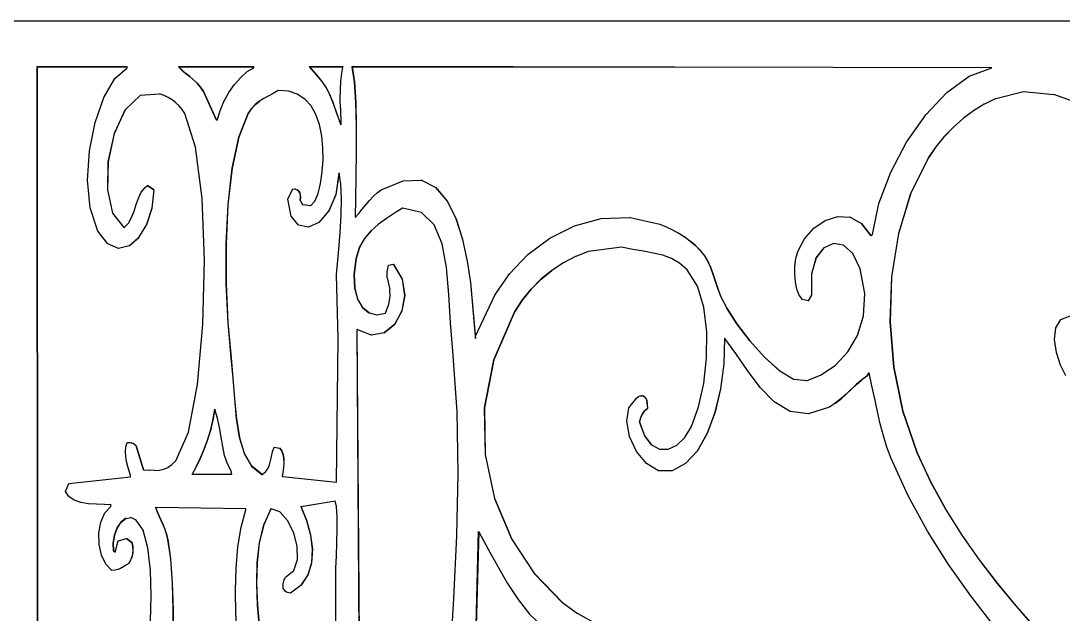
# Model space of a CAD drawing. Header units: inches. Extents: x -343 to 13887, y -13069 to -746.
# Drawn here: x 3665.31 to 3684.22, y -9099.34 to -9088.57 of the extents above; entities that cross this region are included whole.
import ezdxf

# ---------------------------------------------------------------- set-up
doc = ezdxf.new("R2010")
doc.units = ezdxf.units.IN
doc.header["$LTSCALE"] = 17
doc.header["$MEASUREMENT"] = 0

msp = doc.modelspace()

# ---------------------------------------------------------------- linework, layer by layer
for p, q in [((3665.02, -9088.573), (3685.342, -9088.573)), ((3665.612, -9089.403), (3665.61, -9089.403)), ((3665.61, -9089.403), (3665.61, -9089.413)), ((3665.612, -9089.403), (3667.244, -9089.403)), ((3665.612, -9089.413), (3665.612, -9089.403)), ((3667.244, -9089.413), (3667.244, -9089.403)), ((3668.172, -9089.403), (3668.182, -9089.413)), ((3668.175, -9089.403), (3668.172, -9089.403)), ((3668.185, -9089.413), (3668.175, -9089.403)), ((3668.175, -9089.403), (3669.541, -9089.403)), ((3669.541, -9089.413), (3669.541, -9089.403)), ((3670.543, -9089.403), (3670.677, -9089.552)), ((3670.545, -9089.403), (3670.543, -9089.403)), ((3670.555, -9089.413), (3670.545, -9089.403)), ((3670.545, -9089.403), (3671.161, -9089.403)), ((3671.159, -9089.413), (3671.161, -9089.403)), ((3671.323, -9089.403), (3671.367, -9089.682)), ((3671.326, -9089.403), (3671.323, -9089.403)), ((3671.328, -9089.413), (3671.326, -9089.403)), ((3677.173, -9089.413), (3671.326, -9089.403)), ((3665.612, -9089.413), (3665.61, -9089.413)), ((3665.61, -9089.413), (3665.617, -9103.113)), ((3667.244, -9089.413), (3665.612, -9089.413)), ((3665.62, -9103.113), (3665.612, -9089.413)), ((3667.019, -9089.618), (3667.244, -9089.424)), ((3667.244, -9089.424), (3667.244, -9089.413)), ((3668.185, -9089.413), (3668.182, -9089.413)), ((3668.182, -9089.413), (3668.238, -9089.468)), ((3668.241, -9089.468), (3668.185, -9089.413)), ((3669.541, -9089.413), (3668.185, -9089.413)), ((3668.238, -9089.468), (3668.308, -9089.528)), ((3668.241, -9089.468), (3668.238, -9089.468)), ((3668.31, -9089.528), (3668.241, -9089.468)), ((3668.308, -9089.528), (3668.378, -9089.585)), ((3668.31, -9089.528), (3668.308, -9089.528)), ((3668.381, -9089.585), (3668.31, -9089.528)), ((3668.378, -9089.585), (3668.447, -9089.644)), ((3668.381, -9089.585), (3668.378, -9089.585)), ((3668.45, -9089.644), (3668.381, -9089.585)), ((3669.303, -9089.6), (3669.421, -9089.496)), ((3669.421, -9089.496), (3669.541, -9089.424)), ((3669.541, -9089.424), (3669.541, -9089.413)), ((3671.159, -9089.413), (3670.555, -9089.413)), ((3670.68, -9089.552), (3670.555, -9089.413)), ((3670.677, -9089.552), (3670.777, -9089.676)), ((3670.68, -9089.552), (3670.677, -9089.552)), ((3670.78, -9089.676), (3670.68, -9089.552)), ((3671.12, -9089.667), (3671.136, -9089.524)), ((3671.136, -9089.524), (3671.159, -9089.413)), ((3677.173, -9089.413), (3671.328, -9089.413)), ((3671.37, -9089.682), (3671.328, -9089.413)), ((3682.927, -9089.424), (3677.173, -9089.413)), ((3682.115, -9089.872), (3682.52, -9089.575)), ((3682.52, -9089.575), (3682.927, -9089.424)), ((3666.82, -9089.965), (3667.019, -9089.618)), ((3668.447, -9089.644), (3668.513, -9089.707)), ((3668.45, -9089.644), (3668.447, -9089.644)), ((3668.516, -9089.707), (3668.45, -9089.644)), ((3668.513, -9089.707), (3668.574, -9089.777)), ((3668.516, -9089.707), (3668.513, -9089.707)), ((3668.577, -9089.777), (3668.516, -9089.707)), ((3668.574, -9089.777), (3668.628, -9089.859)), ((3668.577, -9089.777), (3668.574, -9089.777)), ((3668.631, -9089.859), (3668.577, -9089.777)), ((3669.089, -9089.877), (3669.191, -9089.728)), ((3669.191, -9089.728), (3669.303, -9089.6)), ((3670.777, -9089.676), (3670.854, -9089.79)), ((3670.78, -9089.676), (3670.777, -9089.676)), ((3670.857, -9089.79), (3670.78, -9089.676)), ((3671.112, -9089.826), (3671.12, -9089.667)), ((3671.367, -9089.682), (3671.391, -9090.054)), ((3671.37, -9089.682), (3671.367, -9089.682)), ((3671.394, -9090.054), (3671.37, -9089.682)), ((3666.662, -9090.419), (3666.82, -9089.965)), ((3667.483, -9089.923), (3667.206, -9090.19)), ((3667.209, -9090.19), (3667.486, -9089.923)), ((3667.486, -9089.923), (3667.483, -9089.923)), ((3667.486, -9089.923), (3667.833, -9089.901)), ((3667.912, -9089.93), (3667.833, -9089.901)), ((3667.987, -9089.966), (3667.912, -9089.93)), ((3668.059, -9090.009), (3667.987, -9089.966)), ((3668.628, -9089.859), (3668.864, -9090.378)), ((3668.631, -9089.859), (3668.628, -9089.859)), ((3668.867, -9090.378), (3668.631, -9089.859)), ((3669, -9090.038), (3669.089, -9089.877)), ((3669.892, -9089.893), (3669.724, -9089.985)), ((3669.895, -9089.893), (3669.892, -9089.893)), ((3669.983, -9089.838), (3669.895, -9089.893)), ((3670.168, -9089.852), (3669.983, -9089.838)), ((3670.329, -9089.904), (3670.168, -9089.852)), ((3670.466, -9089.993), (3670.329, -9089.904)), ((3670.854, -9089.79), (3670.916, -9089.91)), ((3670.857, -9089.79), (3670.854, -9089.79)), ((3670.919, -9089.91), (3670.857, -9089.79)), ((3670.916, -9089.91), (3670.975, -9090.051)), ((3670.919, -9089.91), (3670.916, -9089.91)), ((3670.977, -9090.051), (3670.919, -9089.91)), ((3671.11, -9089.993), (3671.112, -9089.826)), ((3681.73, -9090.282), (3682.115, -9089.872)), ((3683.003, -9089.984), (3683.501, -9089.859)), ((3683.501, -9089.859), (3684.052, -9089.913)), ((3684.542, -9090.087), (3684.052, -9089.913)), ((3668.126, -9090.059), (3668.059, -9090.009)), ((3668.187, -9090.116), (3668.126, -9090.059)), ((3668.242, -9090.181), (3668.187, -9090.116)), ((3668.929, -9090.207), (3669, -9090.038)), ((3669.5, -9090.162), (3669.438, -9090.253)), ((3669.441, -9090.253), (3669.503, -9090.162)), ((3669.568, -9090.09), (3669.5, -9090.162)), ((3669.503, -9090.162), (3669.5, -9090.162)), ((3669.503, -9090.162), (3669.571, -9090.09)), ((3669.642, -9090.033), (3669.568, -9090.09)), ((3669.571, -9090.09), (3669.568, -9090.09)), ((3669.571, -9090.09), (3669.645, -9090.033)), ((3669.645, -9090.033), (3669.642, -9090.033)), ((3669.721, -9089.985), (3669.645, -9090.033)), ((3669.724, -9089.985), (3669.721, -9089.985)), ((3670.579, -9090.117), (3670.466, -9089.993)), ((3670.669, -9090.272), (3670.579, -9090.117)), ((3670.975, -9090.051), (3671.038, -9090.229)), ((3670.977, -9090.051), (3670.975, -9090.051)), ((3671.041, -9090.229), (3670.977, -9090.051)), ((3671.111, -9090.159), (3671.11, -9089.993)), ((3671.111, -9090.159), (3671.117, -9090.452)), ((3671.391, -9090.054), (3671.4, -9090.487)), ((3671.394, -9090.054), (3671.391, -9090.054)), ((3671.403, -9090.487), (3671.394, -9090.054)), ((3682.793, -9090.085), (3682.598, -9090.206)), ((3682.796, -9090.085), (3682.793, -9090.085)), ((3683, -9089.984), (3682.796, -9090.085)), ((3683.003, -9089.984), (3683, -9089.984)), ((3667.206, -9090.19), (3667.008, -9090.62)), ((3667.011, -9090.62), (3667.209, -9090.19)), ((3667.209, -9090.19), (3667.206, -9090.19)), ((3668.29, -9090.253), (3668.242, -9090.181)), ((3668.485, -9090.867), (3668.29, -9090.253)), ((3668.879, -9090.378), (3668.929, -9090.207)), ((3669.438, -9090.253), (3669.267, -9090.684)), ((3669.269, -9090.684), (3669.441, -9090.253)), ((3669.441, -9090.253), (3669.438, -9090.253)), ((3670.735, -9090.456), (3670.669, -9090.272)), ((3671.038, -9090.229), (3671.117, -9090.461)), ((3671.041, -9090.229), (3671.038, -9090.229)), ((3671.117, -9090.452), (3671.041, -9090.229)), ((3681.384, -9090.776), (3681.73, -9090.282)), ((3682.408, -9090.345), (3682.231, -9090.501)), ((3682.234, -9090.501), (3682.41, -9090.345)), ((3682.41, -9090.345), (3682.408, -9090.345)), ((3682.595, -9090.206), (3682.41, -9090.345)), ((3682.598, -9090.206), (3682.595, -9090.206)), ((3666.558, -9090.934), (3666.662, -9090.419)), ((3668.867, -9090.378), (3668.864, -9090.378)), ((3668.879, -9090.378), (3668.867, -9090.378)), ((3670.778, -9090.668), (3670.735, -9090.456)), ((3671.117, -9090.461), (3671.117, -9090.452)), ((3671.4, -9090.487), (3671.4, -9090.945)), ((3671.403, -9090.487), (3671.4, -9090.487)), ((3671.402, -9090.945), (3671.403, -9090.487)), ((3682.231, -9090.501), (3682.067, -9090.673)), ((3682.07, -9090.673), (3682.234, -9090.501)), ((3682.234, -9090.501), (3682.231, -9090.501)), ((3667.008, -9090.62), (3666.899, -9091.131)), ((3666.902, -9091.131), (3667.011, -9090.62)), ((3667.011, -9090.62), (3667.008, -9090.62)), ((3669.267, -9090.684), (3669.146, -9091.249)), ((3669.149, -9091.249), (3669.269, -9090.684)), ((3669.269, -9090.684), (3669.267, -9090.684)), ((3670.796, -9090.872), (3670.778, -9090.668)), ((3682.067, -9090.673), (3681.916, -9090.861)), ((3681.918, -9090.861), (3682.07, -9090.673)), ((3682.07, -9090.673), (3682.067, -9090.673)), ((3668.604, -9091.8), (3668.485, -9090.867)), ((3670.797, -9091.093), (3670.796, -9090.872)), ((3681.095, -9091.322), (3681.384, -9090.776)), ((3681.916, -9090.861), (3681.778, -9091.062)), ((3681.781, -9091.062), (3681.918, -9090.861)), ((3681.918, -9090.861), (3681.916, -9090.861)), ((3666.523, -9091.465), (3666.558, -9090.934)), ((3670.782, -9091.315), (3670.797, -9091.093)), ((3671.4, -9090.945), (3671.393, -9091.396)), ((3671.396, -9091.396), (3671.402, -9090.945)), ((3671.402, -9090.945), (3671.4, -9090.945)), ((3681.778, -9091.062), (3681.459, -9091.704)), ((3681.462, -9091.704), (3681.781, -9091.062)), ((3681.781, -9091.062), (3681.778, -9091.062)), ((3666.899, -9091.131), (3666.887, -9091.64)), ((3666.89, -9091.64), (3666.902, -9091.131)), ((3666.902, -9091.131), (3666.899, -9091.131)), ((3669.146, -9091.249), (3669.072, -9091.908)), ((3669.074, -9091.908), (3669.149, -9091.249)), ((3669.149, -9091.249), (3669.146, -9091.249)), ((3666.57, -9091.965), (3666.523, -9091.465)), ((3670.751, -9091.524), (3670.782, -9091.315)), ((3671.087, -9091.332), (3671.031, -9091.727)), ((3671.034, -9091.727), (3671.089, -9091.341)), ((3671.089, -9091.341), (3671.087, -9091.332)), ((3671.12, -9091.535), (3671.089, -9091.341)), ((3671.393, -9091.396), (3671.386, -9091.806)), ((3671.389, -9091.806), (3671.396, -9091.396)), ((3671.396, -9091.396), (3671.393, -9091.396)), ((3671.853, -9091.643), (3672.251, -9091.477)), ((3672.251, -9091.477), (3672.578, -9091.468)), ((3672.581, -9091.468), (3672.578, -9091.468)), ((3672.581, -9091.468), (3672.842, -9091.601)), ((3680.882, -9091.891), (3681.095, -9091.322)), ((3666.887, -9091.64), (3666.98, -9092.066)), ((3666.89, -9091.64), (3666.887, -9091.64)), ((3666.983, -9092.066), (3666.89, -9091.64)), ((3667.5, -9091.685), (3667.568, -9091.601)), ((3667.568, -9091.601), (3667.612, -9091.56)), ((3667.615, -9091.56), (3667.612, -9091.56)), ((3667.612, -9091.56), (3667.614, -9091.561)), ((3667.615, -9091.56), (3667.614, -9091.561)), ((3667.614, -9091.561), (3667.73, -9091.643)), ((3667.73, -9091.643), (3667.615, -9091.56)), ((3667.73, -9091.643), (3667.693, -9091.976)), ((3667.695, -9091.976), (3667.733, -9091.643)), ((3667.733, -9091.643), (3667.73, -9091.643)), ((3670.16, -9091.809), (3670.248, -9091.622)), ((3670.251, -9091.622), (3670.248, -9091.622)), ((3670.251, -9091.622), (3670.293, -9091.628)), ((3670.296, -9091.628), (3670.293, -9091.628)), ((3670.296, -9091.628), (3670.329, -9091.642)), ((3670.329, -9091.642), (3670.356, -9091.664)), ((3670.332, -9091.642), (3670.329, -9091.642)), ((3670.359, -9091.664), (3670.332, -9091.642)), ((3670.356, -9091.664), (3670.374, -9091.694)), ((3670.359, -9091.664), (3670.356, -9091.664)), ((3670.377, -9091.694), (3670.359, -9091.664)), ((3670.706, -9091.706), (3670.751, -9091.524)), ((3671.13, -9091.801), (3671.12, -9091.535)), ((3671.777, -9091.698), (3671.853, -9091.643)), ((3672.842, -9091.601), (3673.05, -9091.844)), ((3672.845, -9091.601), (3672.842, -9091.601)), ((3673.052, -9091.844), (3672.845, -9091.601)), ((3667.409, -9091.907), (3667.45, -9091.79)), ((3667.45, -9091.79), (3667.5, -9091.685)), ((3668.647, -9092.919), (3668.604, -9091.8)), ((3670.218, -9092.119), (3670.16, -9091.809)), ((3670.374, -9091.694), (3670.384, -9091.731)), ((3670.377, -9091.694), (3670.374, -9091.694)), ((3670.387, -9091.731), (3670.377, -9091.694)), ((3670.386, -9091.777), (3670.381, -9091.829)), ((3670.381, -9091.829), (3670.425, -9091.912)), ((3670.383, -9091.829), (3670.381, -9091.829)), ((3670.383, -9091.829), (3670.389, -9091.777)), ((3670.428, -9091.912), (3670.383, -9091.829)), ((3670.384, -9091.731), (3670.386, -9091.777)), ((3670.387, -9091.731), (3670.384, -9091.731)), ((3670.389, -9091.777), (3670.386, -9091.777)), ((3670.389, -9091.777), (3670.387, -9091.731)), ((3670.572, -9091.933), (3670.646, -9091.848)), ((3670.646, -9091.848), (3670.706, -9091.706)), ((3671.031, -9091.727), (3670.899, -9092.03)), ((3670.902, -9092.03), (3671.034, -9091.727)), ((3671.034, -9091.727), (3671.031, -9091.727)), ((3671.124, -9092.102), (3671.13, -9091.801)), ((3671.386, -9091.806), (3671.382, -9092.14)), ((3671.385, -9092.137), (3671.389, -9091.806)), ((3671.389, -9091.806), (3671.386, -9091.806)), ((3671.573, -9091.913), (3671.638, -9091.836)), ((3671.638, -9091.836), (3671.706, -9091.764)), ((3671.706, -9091.764), (3671.777, -9091.698)), ((3673.05, -9091.844), (3673.209, -9092.168)), ((3673.052, -9091.844), (3673.05, -9091.844)), ((3673.212, -9092.168), (3673.052, -9091.844)), ((3681.459, -9091.704), (3681.237, -9092.431)), ((3681.24, -9092.431), (3681.462, -9091.704)), ((3681.462, -9091.704), (3681.459, -9091.704)), ((3666.714, -9092.389), (3666.57, -9091.965)), ((3667.325, -9092.145), (3667.37, -9092.028)), ((3667.37, -9092.028), (3667.409, -9091.907)), ((3667.693, -9091.976), (3667.595, -9092.272)), ((3667.598, -9092.272), (3667.695, -9091.976)), ((3667.695, -9091.976), (3667.693, -9091.976)), ((3669.072, -9091.908), (3669.038, -9092.621)), ((3669.041, -9092.621), (3669.074, -9091.908)), ((3669.074, -9091.908), (3669.072, -9091.908)), ((3670.428, -9091.912), (3670.425, -9091.912)), ((3670.572, -9091.933), (3670.428, -9091.912)), ((3670.899, -9092.03), (3670.721, -9092.231)), ((3670.724, -9092.231), (3670.902, -9092.03)), ((3670.902, -9092.03), (3670.899, -9092.03)), ((3671.446, -9092.068), (3671.509, -9091.991)), ((3671.509, -9091.991), (3671.573, -9091.913)), ((3672.236, -9091.974), (3672.096, -9092.066)), ((3672.582, -9092.052), (3672.236, -9091.974)), ((3672.814, -9092.278), (3672.582, -9092.052)), ((3680.762, -9092.451), (3680.882, -9091.891)), ((3666.98, -9092.066), (3667.185, -9092.327)), ((3666.983, -9092.066), (3666.98, -9092.066)), ((3667.187, -9092.325), (3666.983, -9092.066)), ((3667.266, -9092.247), (3667.325, -9092.145)), ((3670.351, -9092.285), (3670.218, -9092.119)), ((3670.721, -9092.231), (3670.532, -9092.319)), ((3670.724, -9092.231), (3670.721, -9092.231)), ((3671.107, -9092.415), (3671.124, -9092.102)), ((3671.382, -9092.14), (3671.385, -9092.137)), ((3671.385, -9092.137), (3671.446, -9092.068)), ((3671.946, -9092.161), (3671.805, -9092.265)), ((3671.949, -9092.161), (3671.946, -9092.161)), ((3672.093, -9092.066), (3671.949, -9092.161)), ((3672.096, -9092.066), (3672.093, -9092.066)), ((3673.209, -9092.168), (3673.328, -9092.542)), ((3673.212, -9092.168), (3673.209, -9092.168)), ((3673.33, -9092.542), (3673.212, -9092.168)), ((3675.356, -9092.292), (3675.845, -9092.161)), ((3675.845, -9092.161), (3676.364, -9092.146)), ((3676.367, -9092.146), (3676.364, -9092.146)), ((3676.367, -9092.146), (3676.904, -9092.265)), ((3679.701, -9092.335), (3679.908, -9092.195)), ((3679.908, -9092.195), (3680.133, -9092.125)), ((3680.136, -9092.125), (3680.133, -9092.125)), ((3680.136, -9092.125), (3680.356, -9092.138)), ((3680.359, -9092.138), (3680.356, -9092.138)), ((3680.359, -9092.138), (3680.562, -9092.249)), ((3666.894, -9092.624), (3666.714, -9092.389)), ((3667.185, -9092.327), (3667.187, -9092.325)), ((3667.187, -9092.325), (3667.266, -9092.247)), ((3667.595, -9092.272), (3667.452, -9092.507)), ((3667.454, -9092.507), (3667.598, -9092.272)), ((3667.598, -9092.272), (3667.595, -9092.272)), ((3670.529, -9092.319), (3670.351, -9092.285)), ((3670.532, -9092.319), (3670.529, -9092.319)), ((3671.084, -9092.716), (3671.107, -9092.415)), ((3671.668, -9092.383), (3671.551, -9092.522)), ((3671.554, -9092.522), (3671.671, -9092.383)), ((3671.802, -9092.265), (3671.668, -9092.383)), ((3671.671, -9092.383), (3671.668, -9092.383)), ((3671.671, -9092.383), (3671.805, -9092.265)), ((3671.805, -9092.265), (3671.802, -9092.265)), ((3672.958, -9092.622), (3672.814, -9092.278)), ((3674.909, -9092.516), (3675.356, -9092.292)), ((3676.907, -9092.265), (3676.904, -9092.265)), ((3676.907, -9092.265), (3677.021, -9092.311)), ((3677.024, -9092.311), (3677.021, -9092.311)), ((3677.024, -9092.311), (3677.136, -9092.364)), ((3677.139, -9092.364), (3677.136, -9092.364)), ((3677.139, -9092.364), (3677.248, -9092.425)), ((3677.251, -9092.425), (3677.248, -9092.425)), ((3677.251, -9092.425), (3677.355, -9092.494)), ((3679.528, -9092.529), (3679.701, -9092.335)), ((3680.562, -9092.249), (3680.733, -9092.472)), ((3680.565, -9092.249), (3680.562, -9092.249)), ((3680.735, -9092.471), (3680.565, -9092.249)), ((3681.237, -9092.431), (3681.112, -9093.218)), ((3681.115, -9093.218), (3681.24, -9092.431)), ((3681.24, -9092.431), (3681.237, -9092.431)), ((3667.452, -9092.507), (3667.277, -9092.66)), ((3667.28, -9092.66), (3667.454, -9092.507)), ((3667.454, -9092.507), (3667.452, -9092.507)), ((3669.038, -9092.621), (3669.039, -9093.349)), ((3669.041, -9092.621), (3669.038, -9092.621)), ((3669.042, -9093.349), (3669.041, -9092.621)), ((3671.551, -9092.522), (3671.458, -9092.688)), ((3671.461, -9092.688), (3671.554, -9092.522)), ((3671.554, -9092.522), (3671.551, -9092.522)), ((3673.038, -9093.053), (3672.958, -9092.622)), ((3673.328, -9092.542), (3673.413, -9092.937)), ((3673.33, -9092.542), (3673.328, -9092.542)), ((3673.416, -9092.937), (3673.33, -9092.542)), ((3674.512, -9092.814), (3674.909, -9092.516)), ((3677.358, -9092.494), (3677.355, -9092.494)), ((3677.358, -9092.494), (3677.457, -9092.57)), ((3677.457, -9092.57), (3677.552, -9092.652)), ((3677.459, -9092.57), (3677.457, -9092.57)), ((3677.555, -9092.652), (3677.459, -9092.57)), ((3679.407, -9092.763), (3679.528, -9092.529)), ((3680.057, -9092.613), (3679.886, -9092.691)), ((3680.241, -9092.647), (3680.057, -9092.613)), ((3680.733, -9092.472), (3680.735, -9092.471)), ((3680.735, -9092.471), (3680.762, -9092.451)), ((3667.086, -9092.706), (3666.894, -9092.624)), ((3667.089, -9092.706), (3667.086, -9092.706)), ((3667.088, -9092.706), (3667.089, -9092.706)), ((3667.277, -9092.66), (3667.089, -9092.706)), ((3667.28, -9092.66), (3667.277, -9092.66)), ((3671.043, -9093.177), (3671.084, -9092.716)), ((3671.458, -9092.688), (3671.397, -9092.887)), ((3671.4, -9092.887), (3671.461, -9092.688)), ((3671.461, -9092.688), (3671.458, -9092.688)), ((3675.608, -9092.763), (3675.381, -9092.852)), ((3675.611, -9092.763), (3675.608, -9092.763)), ((3676.212, -9092.68), (3675.611, -9092.763)), ((3676.416, -9092.723), (3676.212, -9092.68)), ((3676.608, -9092.756), (3676.416, -9092.723)), ((3676.788, -9092.788), (3676.608, -9092.756)), ((3676.958, -9092.829), (3676.788, -9092.788)), ((3677.552, -9092.652), (3677.64, -9092.742)), ((3677.555, -9092.652), (3677.552, -9092.652)), ((3677.643, -9092.742), (3677.555, -9092.652)), ((3677.64, -9092.742), (3677.717, -9092.839)), ((3677.643, -9092.742), (3677.64, -9092.742)), ((3677.72, -9092.839), (3677.643, -9092.742)), ((3679.374, -9092.887), (3679.407, -9092.763)), ((3679.883, -9092.691), (3679.742, -9092.876)), ((3679.745, -9092.876), (3679.886, -9092.691)), ((3679.886, -9092.691), (3679.883, -9092.691)), ((3680.41, -9092.799), (3680.241, -9092.647)), ((3680.541, -9093.074), (3680.41, -9092.799)), ((3668.619, -9094.088), (3668.647, -9092.919)), ((3671.397, -9092.887), (3671.361, -9093.175)), ((3671.363, -9093.175), (3671.4, -9092.887)), ((3671.4, -9092.887), (3671.397, -9092.887)), ((3671.986, -9093.011), (3672.074, -9092.991)), ((3672.077, -9092.991), (3672.073, -9092.991)), ((3672.077, -9092.991), (3672.074, -9092.991)), ((3672.074, -9092.991), (3672.235, -9093.263)), ((3672.238, -9093.263), (3672.077, -9092.991)), ((3673.413, -9092.937), (3673.473, -9093.322)), ((3673.416, -9092.937), (3673.413, -9092.937)), ((3673.476, -9093.322), (3673.416, -9092.937)), ((3674.178, -9093.165), (3674.512, -9092.814)), ((3675.156, -9092.966), (3674.949, -9093.103)), ((3675.159, -9092.966), (3675.156, -9092.966)), ((3675.378, -9092.852), (3675.159, -9092.966)), ((3675.381, -9092.852), (3675.378, -9092.852)), ((3677.116, -9092.888), (3676.958, -9092.829)), ((3677.265, -9092.973), (3677.116, -9092.888)), ((3677.405, -9093.094), (3677.265, -9092.973)), ((3677.717, -9092.839), (3677.778, -9092.944)), ((3677.72, -9092.839), (3677.717, -9092.839)), ((3677.781, -9092.944), (3677.72, -9092.839)), ((3677.778, -9092.944), (3677.829, -9093.056)), ((3677.781, -9092.944), (3677.778, -9092.944)), ((3677.831, -9093.056), (3677.781, -9092.944)), ((3679.356, -9093.027), (3679.374, -9092.887)), ((3679.742, -9092.876), (3679.659, -9093.165)), ((3679.662, -9093.165), (3679.745, -9092.876)), ((3679.745, -9092.876), (3679.742, -9092.876)), ((3671.073, -9094.339), (3671.043, -9093.177)), ((3671.361, -9093.175), (3671.372, -9093.423)), ((3671.363, -9093.175), (3671.361, -9093.175)), ((3671.375, -9093.423), (3671.363, -9093.175)), ((3671.959, -9093.128), (3671.986, -9093.011)), ((3671.963, -9093.236), (3671.959, -9093.128)), ((3673.08, -9093.541), (3673.038, -9093.053)), ((3673.915, -9093.551), (3674.178, -9093.165)), ((3674.946, -9093.103), (3674.75, -9093.263)), ((3674.753, -9093.263), (3674.949, -9093.103)), ((3674.949, -9093.103), (3674.946, -9093.103)), ((3677.591, -9093.387), (3677.405, -9093.094)), ((3677.829, -9093.056), (3677.872, -9093.175)), ((3677.831, -9093.056), (3677.829, -9093.056)), ((3677.875, -9093.175), (3677.831, -9093.056)), ((3677.872, -9093.175), (3677.958, -9093.432)), ((3677.875, -9093.175), (3677.872, -9093.175)), ((3677.961, -9093.432), (3677.875, -9093.175)), ((3679.353, -9093.173), (3679.356, -9093.027)), ((3679.366, -9093.316), (3679.353, -9093.173)), ((3679.659, -9093.165), (3679.658, -9093.551)), ((3679.662, -9093.165), (3679.659, -9093.165)), ((3679.661, -9093.551), (3679.662, -9093.165)), ((3680.626, -9093.523), (3680.541, -9093.074)), ((3669.039, -9093.349), (3669.072, -9094.052)), ((3669.042, -9093.349), (3669.039, -9093.349)), ((3669.074, -9094.052), (3669.042, -9093.349)), ((3671.963, -9093.236), (3672.007, -9093.452)), ((3672.238, -9093.263), (3672.235, -9093.263)), ((3672.235, -9093.263), (3672.28, -9093.557)), ((3672.283, -9093.557), (3672.238, -9093.263)), ((3673.473, -9093.322), (3673.561, -9094.339)), ((3673.476, -9093.322), (3673.473, -9093.322)), ((3673.561, -9094.297), (3673.476, -9093.322)), ((3674.75, -9093.263), (3674.57, -9093.443)), ((3674.573, -9093.443), (3674.753, -9093.263)), ((3674.753, -9093.263), (3674.75, -9093.263)), ((3679.394, -9093.446), (3679.366, -9093.316)), ((3681.112, -9093.218), (3681.084, -9094.036)), ((3681.086, -9094.036), (3681.115, -9093.218)), ((3681.115, -9093.218), (3681.112, -9093.218)), ((3671.375, -9093.423), (3671.372, -9093.423)), ((3671.372, -9093.423), (3671.425, -9093.625)), ((3671.427, -9093.625), (3671.375, -9093.423)), ((3672.015, -9093.575), (3672.007, -9093.452)), ((3672.28, -9093.557), (3672.228, -9093.84)), ((3672.231, -9093.84), (3672.283, -9093.557)), ((3672.283, -9093.557), (3672.28, -9093.557)), ((3673.108, -9094.056), (3673.08, -9093.541)), ((3673.561, -9094.297), (3673.915, -9093.551)), ((3674.57, -9093.443), (3674.408, -9093.643)), ((3674.411, -9093.643), (3674.573, -9093.443)), ((3674.573, -9093.443), (3674.57, -9093.443)), ((3677.706, -9093.772), (3677.591, -9093.387)), ((3677.958, -9093.432), (3678.008, -9093.571)), ((3677.961, -9093.432), (3677.958, -9093.432)), ((3678.011, -9093.571), (3677.961, -9093.432)), ((3679.437, -9093.555), (3679.394, -9093.446)), ((3679.496, -9093.634), (3679.437, -9093.555)), ((3679.658, -9093.551), (3679.599, -9093.654)), ((3679.602, -9093.654), (3679.661, -9093.551)), ((3679.661, -9093.551), (3679.658, -9093.551)), ((3680.604, -9093.928), (3680.626, -9093.523)), ((3671.427, -9093.625), (3671.425, -9093.625)), ((3671.425, -9093.625), (3671.513, -9093.777)), ((3671.515, -9093.777), (3671.427, -9093.625)), ((3671.927, -9093.882), (3671.993, -9093.716)), ((3671.993, -9093.716), (3672.015, -9093.575)), ((3674.408, -9093.643), (3674.268, -9093.862)), ((3674.271, -9093.862), (3674.411, -9093.643)), ((3674.411, -9093.643), (3674.408, -9093.643)), ((3678.008, -9093.571), (3678.119, -9093.789)), ((3678.011, -9093.571), (3678.008, -9093.571)), ((3678.122, -9093.789), (3678.011, -9093.571)), ((3679.599, -9093.654), (3679.496, -9093.634)), ((3679.602, -9093.654), (3679.599, -9093.654)), ((3671.515, -9093.777), (3671.513, -9093.777)), ((3671.513, -9093.777), (3671.63, -9093.874)), ((3671.632, -9093.874), (3671.515, -9093.777)), ((3671.632, -9093.874), (3671.63, -9093.874)), ((3671.632, -9093.874), (3671.77, -9093.911)), ((3671.77, -9093.911), (3671.927, -9093.882)), ((3672.228, -9093.84), (3672.097, -9094.077)), ((3672.1, -9094.077), (3672.231, -9093.84)), ((3672.231, -9093.84), (3672.228, -9093.84)), ((3674.268, -9093.862), (3673.894, -9094.728)), ((3673.897, -9094.728), (3674.271, -9093.862)), ((3674.271, -9093.862), (3674.268, -9093.862)), ((3677.759, -9094.218), (3677.706, -9093.772)), ((3678.119, -9093.789), (3678.303, -9094.072)), ((3678.122, -9093.789), (3678.119, -9093.789)), ((3678.306, -9094.072), (3678.122, -9093.789)), ((3680.495, -9094.283), (3680.604, -9093.928)), ((3684.183, -9093.992), (3684.37, -9093.924)), ((3668.521, -9095.174), (3668.619, -9094.088)), ((3669.072, -9094.052), (3669.129, -9094.691)), ((3669.074, -9094.052), (3669.072, -9094.052)), ((3669.132, -9094.691), (3669.074, -9094.052)), ((3672.097, -9094.077), (3671.905, -9094.234)), ((3671.908, -9094.234), (3672.1, -9094.077)), ((3672.1, -9094.077), (3672.097, -9094.077)), ((3673.149, -9094.567), (3673.108, -9094.056)), ((3678.303, -9094.072), (3678.538, -9094.382)), ((3678.306, -9094.072), (3678.303, -9094.072)), ((3678.541, -9094.382), (3678.306, -9094.072)), ((3681.084, -9094.036), (3681.151, -9094.859)), ((3681.086, -9094.036), (3681.084, -9094.036)), ((3681.154, -9094.859), (3681.086, -9094.036)), ((3684.088, -9094.147), (3684.183, -9093.992)), ((3671.411, -9094.173), (3671.47, -9102.427)), ((3671.414, -9094.173), (3671.411, -9094.173)), ((3671.473, -9102.423), (3671.414, -9094.173)), ((3671.67, -9094.277), (3671.414, -9094.173)), ((3671.673, -9094.277), (3671.67, -9094.277)), ((3671.905, -9094.234), (3671.673, -9094.277)), ((3671.908, -9094.234), (3671.905, -9094.234)), ((3673.561, -9094.339), (3673.561, -9094.297)), ((3677.755, -9094.69), (3677.759, -9094.218)), ((3680.318, -9094.584), (3680.495, -9094.283)), ((3684.067, -9094.357), (3684.088, -9094.147)), ((3671.043, -9096.952), (3671.073, -9094.339)), ((3678.082, -9094.339), (3678.069, -9094.801)), ((3678.072, -9094.801), (3678.085, -9094.342)), ((3678.085, -9094.342), (3678.082, -9094.339)), ((3678.284, -9094.612), (3678.085, -9094.342)), ((3678.538, -9094.382), (3678.804, -9094.68)), ((3678.541, -9094.382), (3678.538, -9094.382)), ((3678.807, -9094.68), (3678.541, -9094.382)), ((3684.103, -9094.593), (3684.067, -9094.357)), ((3669.129, -9094.691), (3669.163, -9095.057)), ((3669.132, -9094.691), (3669.129, -9094.691)), ((3669.166, -9095.057), (3669.132, -9094.691)), ((3673.231, -9095.665), (3673.149, -9094.567)), ((3677.702, -9095.156), (3677.755, -9094.69)), ((3678.496, -9094.922), (3678.284, -9094.612)), ((3678.804, -9094.68), (3679.079, -9094.925)), ((3678.807, -9094.68), (3678.804, -9094.68)), ((3679.082, -9094.925), (3678.807, -9094.68)), ((3680.092, -9094.825), (3680.318, -9094.584)), ((3684.177, -9094.824), (3684.103, -9094.593)), ((3673.894, -9094.728), (3673.725, -9095.597)), ((3673.728, -9095.597), (3673.897, -9094.728)), ((3673.897, -9094.728), (3673.894, -9094.728)), ((3678.069, -9094.801), (3678.01, -9095.253)), ((3678.013, -9095.253), (3678.072, -9094.801)), ((3678.072, -9094.801), (3678.069, -9094.801)), ((3679.836, -9095.001), (3680.092, -9094.825)), ((3681.154, -9094.859), (3681.151, -9094.859)), ((3681.151, -9094.859), (3681.314, -9095.66)), ((3681.317, -9095.66), (3681.154, -9094.859)), ((3684.272, -9095.019), (3684.177, -9094.824)), ((3669.163, -9095.057), (3669.191, -9095.432)), ((3669.166, -9095.057), (3669.163, -9095.057)), ((3669.194, -9095.432), (3669.166, -9095.057)), ((3678.727, -9095.228), (3678.496, -9094.922)), ((3679.082, -9094.925), (3679.079, -9094.925)), ((3679.082, -9094.925), (3679.341, -9095.081)), ((3679.344, -9095.081), (3679.341, -9095.081)), ((3679.569, -9095.106), (3679.344, -9095.081)), ((3679.569, -9095.106), (3679.836, -9095.001)), ((3680.659, -9095.023), (3680.567, -9095.096)), ((3680.703, -9094.961), (3680.659, -9095.023)), ((3680.662, -9095.023), (3680.659, -9095.023)), ((3680.662, -9095.023), (3680.704, -9094.964)), ((3680.704, -9094.964), (3680.703, -9094.961)), ((3680.755, -9095.198), (3680.704, -9094.964)), ((3668.357, -9096.042), (3668.521, -9095.174)), ((3677.608, -9095.582), (3677.702, -9095.156)), ((3678.01, -9095.253), (3677.908, -9095.679)), ((3677.911, -9095.679), (3678.013, -9095.253)), ((3678.013, -9095.253), (3678.01, -9095.253)), ((3678.983, -9095.489), (3678.727, -9095.228)), ((3680.471, -9095.177), (3680.287, -9095.351)), ((3680.289, -9095.351), (3680.474, -9095.177)), ((3680.564, -9095.096), (3680.471, -9095.177)), ((3680.474, -9095.177), (3680.471, -9095.177)), ((3680.474, -9095.177), (3680.567, -9095.096)), ((3680.567, -9095.096), (3680.564, -9095.096)), ((3680.804, -9095.432), (3680.755, -9095.198)), ((3669.191, -9095.432), (3669.227, -9095.797)), ((3669.194, -9095.432), (3669.191, -9095.432)), ((3669.229, -9095.797), (3669.194, -9095.432)), ((3676.347, -9095.595), (3676.492, -9095.417)), ((3676.492, -9095.417), (3676.521, -9095.395)), ((3676.521, -9095.395), (3676.55, -9095.381)), ((3676.55, -9095.381), (3676.578, -9095.377)), ((3676.581, -9095.377), (3676.578, -9095.377)), ((3676.578, -9095.377), (3676.579, -9095.377)), ((3676.581, -9095.377), (3676.579, -9095.377)), ((3676.604, -9095.382), (3676.581, -9095.377)), ((3676.607, -9095.382), (3676.604, -9095.382)), ((3676.607, -9095.382), (3676.629, -9095.398)), ((3676.629, -9095.398), (3676.65, -9095.423)), ((3676.632, -9095.398), (3676.629, -9095.398)), ((3676.653, -9095.423), (3676.632, -9095.398)), ((3676.65, -9095.423), (3676.668, -9095.459)), ((3676.653, -9095.423), (3676.65, -9095.423)), ((3676.671, -9095.459), (3676.653, -9095.423)), ((3676.668, -9095.459), (3676.683, -9095.604)), ((3676.671, -9095.459), (3676.668, -9095.459)), ((3676.686, -9095.604), (3676.671, -9095.459)), ((3680.191, -9095.437), (3680.09, -9095.515)), ((3680.092, -9095.515), (3680.193, -9095.437)), ((3680.287, -9095.351), (3680.191, -9095.437)), ((3680.193, -9095.437), (3680.191, -9095.437)), ((3680.193, -9095.437), (3680.289, -9095.351)), ((3680.289, -9095.351), (3680.287, -9095.351)), ((3680.853, -9095.662), (3680.804, -9095.432)), ((3668.8, -9095.827), (3668.836, -9095.63)), ((3668.834, -9095.624), (3668.817, -9095.719)), ((3668.836, -9095.63), (3668.817, -9095.719)), ((3668.836, -9095.63), (3668.834, -9095.624)), ((3668.883, -9095.785), (3668.836, -9095.63)), ((3673.725, -9095.597), (3673.738, -9096.444)), ((3673.728, -9095.597), (3673.725, -9095.597)), ((3673.741, -9096.444), (3673.728, -9095.597)), ((3676.309, -9095.842), (3676.347, -9095.595)), ((3676.652, -9095.633), (3676.625, -9095.66)), ((3676.628, -9095.66), (3676.655, -9095.633)), ((3676.683, -9095.604), (3676.652, -9095.633)), ((3676.655, -9095.633), (3676.652, -9095.633)), ((3676.655, -9095.633), (3676.686, -9095.604)), ((3676.686, -9095.604), (3676.683, -9095.604)), ((3677.478, -9095.936), (3677.608, -9095.582)), ((3679.273, -9095.662), (3678.983, -9095.489)), ((3679.982, -9095.583), (3679.606, -9095.707)), ((3679.985, -9095.583), (3679.982, -9095.583)), ((3680.09, -9095.515), (3679.985, -9095.583)), ((3680.092, -9095.515), (3680.09, -9095.515)), ((3668.754, -9096.015), (3668.8, -9095.827)), ((3668.797, -9095.827), (3668.773, -9095.927)), ((3668.817, -9095.719), (3668.797, -9095.827)), ((3668.8, -9095.827), (3668.797, -9095.827)), ((3668.919, -9095.955), (3668.883, -9095.785)), ((3669.227, -9095.797), (3669.281, -9096.135)), ((3669.229, -9095.797), (3669.227, -9095.797)), ((3669.284, -9096.135), (3669.229, -9095.797)), ((3673.249, -9096.787), (3673.231, -9095.665)), ((3676.551, -9095.798), (3676.536, -9095.853)), ((3676.539, -9095.853), (3676.554, -9095.798)), ((3676.567, -9095.755), (3676.551, -9095.798)), ((3676.554, -9095.798), (3676.551, -9095.798)), ((3676.554, -9095.798), (3676.57, -9095.755)), ((3676.584, -9095.719), (3676.567, -9095.755)), ((3676.57, -9095.755), (3676.567, -9095.755)), ((3676.57, -9095.755), (3676.587, -9095.719)), ((3676.603, -9095.688), (3676.584, -9095.719)), ((3676.587, -9095.719), (3676.584, -9095.719)), ((3676.587, -9095.719), (3676.606, -9095.688)), ((3676.625, -9095.66), (3676.603, -9095.688)), ((3676.606, -9095.688), (3676.603, -9095.688)), ((3676.606, -9095.688), (3676.628, -9095.66)), ((3676.628, -9095.66), (3676.625, -9095.66)), ((3677.908, -9095.679), (3677.766, -9096.059)), ((3677.769, -9096.059), (3677.911, -9095.679)), ((3677.911, -9095.679), (3677.908, -9095.679)), ((3679.603, -9095.707), (3679.273, -9095.662)), ((3679.606, -9095.707), (3679.603, -9095.707)), ((3680.904, -9095.886), (3680.853, -9095.662)), ((3681.317, -9095.66), (3681.314, -9095.66)), ((3681.314, -9095.66), (3681.572, -9096.412)), ((3681.575, -9096.412), (3681.317, -9095.66)), ((3668.751, -9096.015), (3668.697, -9096.19)), ((3668.7, -9096.19), (3668.754, -9096.015)), ((3668.773, -9095.927), (3668.751, -9096.015)), ((3668.754, -9096.015), (3668.751, -9096.015)), ((3668.773, -9095.927), (3668.754, -9096.015)), ((3668.948, -9096.129), (3668.919, -9095.955)), ((3676.359, -9096.121), (3676.309, -9095.842)), ((3676.536, -9095.853), (3676.629, -9096.105)), ((3676.539, -9095.853), (3676.536, -9095.853)), ((3676.632, -9096.105), (3676.539, -9095.853)), ((3677.357, -9096.134), (3677.478, -9095.936)), ((3680.961, -9096.103), (3680.904, -9095.886)), ((3668.128, -9096.558), (3668.357, -9096.042)), ((3668.697, -9096.19), (3668.636, -9096.354)), ((3668.639, -9096.354), (3668.7, -9096.19)), ((3668.7, -9096.19), (3668.697, -9096.19)), ((3668.977, -9096.301), (3668.948, -9096.129)), ((3669.281, -9096.135), (3669.368, -9096.428)), ((3669.284, -9096.135), (3669.281, -9096.135)), ((3669.371, -9096.428), (3669.284, -9096.135)), ((3676.482, -9096.389), (3676.359, -9096.121)), ((3676.629, -9096.105), (3676.755, -9096.268)), ((3676.632, -9096.105), (3676.629, -9096.105)), ((3676.757, -9096.268), (3676.632, -9096.105)), ((3677.212, -9096.273), (3677.357, -9096.134)), ((3677.766, -9096.059), (3677.587, -9096.376)), ((3677.59, -9096.376), (3677.769, -9096.059)), ((3677.769, -9096.059), (3677.766, -9096.059)), ((3681.025, -9096.314), (3680.961, -9096.103)), ((3667.212, -9096.393), (3667.22, -9096.307)), ((3667.217, -9096.482), (3667.212, -9096.393)), ((3667.22, -9096.307), (3667.244, -9096.226)), ((3667.244, -9096.226), (3667.262, -9096.226)), ((3667.262, -9096.226), (3667.292, -9096.228)), ((3667.295, -9096.228), (3667.292, -9096.228)), ((3667.295, -9096.228), (3667.318, -9096.232)), ((3667.321, -9096.232), (3667.318, -9096.232)), ((3667.321, -9096.232), (3667.338, -9096.238)), ((3667.341, -9096.238), (3667.338, -9096.238)), ((3667.341, -9096.238), (3667.355, -9096.246)), ((3667.358, -9096.246), (3667.355, -9096.246)), ((3667.358, -9096.246), (3667.371, -9096.257)), ((3667.371, -9096.257), (3667.387, -9096.271)), ((3667.374, -9096.257), (3667.371, -9096.257)), ((3667.39, -9096.271), (3667.374, -9096.257)), ((3667.387, -9096.271), (3667.406, -9096.288)), ((3667.39, -9096.271), (3667.387, -9096.271)), ((3667.409, -9096.288), (3667.39, -9096.271)), ((3667.406, -9096.288), (3667.539, -9096.724)), ((3667.409, -9096.288), (3667.406, -9096.288)), ((3667.541, -9096.724), (3667.409, -9096.288)), ((3668.636, -9096.354), (3668.569, -9096.511)), ((3668.572, -9096.511), (3668.639, -9096.354)), ((3668.639, -9096.354), (3668.636, -9096.354)), ((3669.012, -9096.464), (3668.977, -9096.301)), ((3669.86, -9096.481), (3669.879, -9096.398)), ((3669.879, -9096.398), (3669.909, -9096.309)), ((3669.912, -9096.309), (3669.909, -9096.309)), ((3669.912, -9096.309), (3670.012, -9096.33)), ((3670.012, -9096.33), (3670.049, -9096.379)), ((3670.015, -9096.33), (3670.012, -9096.33)), ((3670.052, -9096.379), (3670.015, -9096.33)), ((3670.049, -9096.379), (3670.072, -9096.443)), ((3670.052, -9096.379), (3670.049, -9096.379)), ((3670.075, -9096.443), (3670.052, -9096.379)), ((3676.662, -9096.609), (3676.482, -9096.389)), ((3676.757, -9096.268), (3676.755, -9096.268)), ((3676.757, -9096.268), (3676.901, -9096.346)), ((3676.901, -9096.346), (3677.057, -9096.345)), ((3677.057, -9096.345), (3677.212, -9096.273)), ((3677.587, -9096.376), (3677.372, -9096.61)), ((3677.375, -9096.61), (3677.59, -9096.376)), ((3677.59, -9096.376), (3677.587, -9096.376)), ((3681.101, -9096.516), (3681.025, -9096.314)), ((3667.232, -9096.571), (3667.217, -9096.482)), ((3667.253, -9096.66), (3667.232, -9096.571)), ((3668.056, -9096.629), (3668.128, -9096.558)), ((3668.569, -9096.511), (3668.497, -9096.661)), ((3668.5, -9096.661), (3668.572, -9096.511)), ((3668.572, -9096.511), (3668.569, -9096.511)), ((3669.061, -9096.614), (3669.012, -9096.464)), ((3669.368, -9096.428), (3669.5, -9096.658)), ((3669.371, -9096.428), (3669.368, -9096.428)), ((3669.503, -9096.658), (3669.371, -9096.428)), ((3669.828, -9096.63), (3669.846, -9096.558)), ((3669.846, -9096.558), (3669.86, -9096.481)), ((3670.072, -9096.443), (3670.084, -9096.519)), ((3670.075, -9096.443), (3670.072, -9096.443)), ((3670.086, -9096.519), (3670.075, -9096.443)), ((3670.084, -9096.519), (3670.086, -9096.602)), ((3670.086, -9096.519), (3670.084, -9096.519)), ((3670.089, -9096.602), (3670.086, -9096.519)), ((3673.738, -9096.444), (3673.91, -9097.246)), ((3673.741, -9096.444), (3673.738, -9096.444)), ((3673.913, -9097.246), (3673.741, -9096.444)), ((3681.412, -9097.195), (3681.101, -9096.516)), ((3681.572, -9096.412), (3681.818, -9096.939)), ((3681.575, -9096.412), (3681.572, -9096.412)), ((3681.82, -9096.939), (3681.575, -9096.412)), ((3667.278, -9096.746), (3667.253, -9096.66)), ((3667.303, -9096.827), (3667.278, -9096.746)), ((3667.541, -9096.724), (3667.539, -9096.724)), ((3667.541, -9096.724), (3667.646, -9096.731)), ((3667.649, -9096.731), (3667.646, -9096.731)), ((3667.742, -9096.734), (3667.649, -9096.731)), ((3667.742, -9096.734), (3667.829, -9096.728)), ((3667.829, -9096.728), (3667.908, -9096.711)), ((3667.908, -9096.711), (3667.983, -9096.678)), ((3667.983, -9096.678), (3668.056, -9096.629)), ((3668.497, -9096.661), (3668.422, -9096.807)), ((3668.425, -9096.807), (3668.5, -9096.661)), ((3668.5, -9096.661), (3668.497, -9096.661)), ((3669.129, -9096.744), (3669.061, -9096.614)), ((3669.144, -9096.807), (3669.129, -9096.744)), ((3669.5, -9096.658), (3669.689, -9096.807)), ((3669.503, -9096.658), (3669.5, -9096.658)), ((3669.69, -9096.805), (3669.503, -9096.658)), ((3669.69, -9096.805), (3669.757, -9096.754)), ((3669.757, -9096.754), (3669.801, -9096.695)), ((3669.801, -9096.695), (3669.828, -9096.63)), ((3670.07, -9096.77), (3670.057, -9096.848)), ((3670.059, -9096.848), (3670.073, -9096.77)), ((3670.081, -9096.687), (3670.07, -9096.77)), ((3670.073, -9096.77), (3670.07, -9096.77)), ((3670.073, -9096.77), (3670.084, -9096.687)), ((3670.086, -9096.602), (3670.081, -9096.687)), ((3670.084, -9096.687), (3670.081, -9096.687)), ((3670.084, -9096.687), (3670.089, -9096.602)), ((3670.089, -9096.602), (3670.086, -9096.602)), ((3676.882, -9096.741), (3676.662, -9096.609)), ((3677.125, -9096.744), (3676.882, -9096.741)), ((3677.128, -9096.744), (3677.125, -9096.744)), ((3677.372, -9096.61), (3677.128, -9096.744)), ((3677.375, -9096.61), (3677.372, -9096.61)), ((3666.184, -9096.972), (3667.303, -9096.848)), ((3667.303, -9096.848), (3667.303, -9096.827)), ((3668.425, -9096.807), (3668.422, -9096.807)), ((3669.144, -9096.807), (3668.425, -9096.807)), ((3669.689, -9096.807), (3669.69, -9096.805)), ((3670.059, -9096.848), (3670.057, -9096.848)), ((3671.043, -9096.952), (3670.059, -9096.848)), ((3673.222, -9097.921), (3673.249, -9096.787)), ((3681.818, -9096.939), (3682.091, -9097.437)), ((3681.82, -9096.939), (3681.818, -9096.939)), ((3682.093, -9097.437), (3681.82, -9096.939)), ((3666.125, -9097.118), (3666.184, -9096.972)), ((3666.184, -9097.209), (3666.125, -9097.118)), ((3666.281, -9097.274), (3666.184, -9097.209)), ((3666.404, -9097.316), (3666.281, -9097.274)), ((3666.543, -9097.339), (3666.404, -9097.316)), ((3666.688, -9097.349), (3666.543, -9097.339)), ((3666.827, -9097.35), (3666.688, -9097.349)), ((3666.83, -9097.35), (3666.95, -9097.346)), ((3666.95, -9097.387), (3666.95, -9097.346)), ((3670.398, -9097.387), (3671.014, -9097.284)), ((3671.042, -9097.39), (3671.014, -9097.284)), ((3673.91, -9097.246), (3674.216, -9097.977)), ((3673.913, -9097.246), (3673.91, -9097.246)), ((3674.219, -9097.977), (3673.913, -9097.246)), ((3681.761, -9097.835), (3681.412, -9097.195)), ((3666.763, -9097.672), (3666.836, -9097.504)), ((3666.83, -9097.35), (3666.827, -9097.35)), ((3666.836, -9097.504), (3666.95, -9097.387)), ((3667.759, -9097.408), (3667.79, -9097.488)), ((3667.762, -9097.408), (3667.759, -9097.408)), ((3667.792, -9097.488), (3667.762, -9097.408)), ((3669.394, -9097.429), (3667.762, -9097.408)), ((3667.79, -9097.488), (3667.823, -9097.566)), ((3667.792, -9097.488), (3667.79, -9097.488)), ((3667.826, -9097.566), (3667.792, -9097.488)), ((3669.309, -9097.762), (3669.394, -9097.449)), ((3669.394, -9097.449), (3669.394, -9097.429)), ((3669.85, -9097.429), (3669.721, -9097.722)), ((3669.724, -9097.722), (3669.853, -9097.43)), ((3669.853, -9097.43), (3669.85, -9097.429)), ((3670.013, -9097.488), (3669.853, -9097.43)), ((3670.155, -9097.644), (3670.013, -9097.488)), ((3670.398, -9097.387), (3670.395, -9097.387)), ((3670.395, -9097.387), (3670.499, -9097.644)), ((3670.501, -9097.644), (3670.398, -9097.387)), ((3671.054, -9097.571), (3671.042, -9097.39)), ((3682.093, -9097.437), (3682.091, -9097.437)), ((3682.091, -9097.437), (3682.386, -9097.909)), ((3682.389, -9097.909), (3682.093, -9097.437)), ((3666.73, -9097.87), (3666.763, -9097.672)), ((3667.13, -9097.671), (3667.06, -9097.776)), ((3667.063, -9097.776), (3667.133, -9097.671)), ((3667.215, -9097.604), (3667.13, -9097.671)), ((3667.133, -9097.671), (3667.13, -9097.671)), ((3667.133, -9097.671), (3667.218, -9097.604)), ((3667.218, -9097.604), (3667.215, -9097.604)), ((3667.218, -9097.604), (3667.308, -9097.588)), ((3667.406, -9097.636), (3667.308, -9097.588)), ((3667.536, -9097.821), (3667.406, -9097.636)), ((3667.823, -9097.566), (3667.859, -9097.643)), ((3667.826, -9097.566), (3667.823, -9097.566)), ((3667.862, -9097.643), (3667.826, -9097.566)), ((3667.859, -9097.643), (3667.894, -9097.723)), ((3667.862, -9097.643), (3667.859, -9097.643)), ((3667.897, -9097.723), (3667.862, -9097.643)), ((3667.894, -9097.723), (3667.928, -9097.805)), ((3667.897, -9097.723), (3667.894, -9097.723)), ((3667.931, -9097.805), (3667.897, -9097.723)), ((3669.721, -9097.722), (3669.64, -9098.05)), ((3669.643, -9098.05), (3669.724, -9097.722)), ((3669.724, -9097.722), (3669.721, -9097.722)), ((3670.265, -9097.864), (3670.155, -9097.644)), ((3670.501, -9097.644), (3670.499, -9097.644)), ((3670.499, -9097.644), (3670.57, -9097.907)), ((3670.573, -9097.907), (3670.501, -9097.644)), ((3671.056, -9097.8), (3671.054, -9097.571)), ((3666.736, -9098.077), (3666.73, -9097.87)), ((3667.011, -9097.908), (3666.987, -9098.052)), ((3666.99, -9098.052), (3667.014, -9097.908)), ((3667.06, -9097.776), (3667.011, -9097.908)), ((3667.014, -9097.908), (3667.011, -9097.908)), ((3667.014, -9097.908), (3667.063, -9097.776)), ((3667.063, -9097.776), (3667.06, -9097.776)), ((3667.62, -9098.138), (3667.536, -9097.821)), ((3667.928, -9097.805), (3667.957, -9097.893)), ((3667.931, -9097.805), (3667.928, -9097.805)), ((3667.96, -9097.893), (3667.931, -9097.805)), ((3667.957, -9097.893), (3667.98, -9097.989)), ((3667.96, -9097.893), (3667.957, -9097.893)), ((3667.983, -9097.989), (3667.96, -9097.893)), ((3669.251, -9098.118), (3669.309, -9097.762)), ((3670.329, -9098.112), (3670.265, -9097.864)), ((3670.573, -9097.907), (3670.57, -9097.907)), ((3670.57, -9097.907), (3670.603, -9098.166)), ((3670.606, -9098.166), (3670.573, -9097.907)), ((3671.05, -9098.05), (3671.056, -9097.8)), ((3673.518, -9101.574), (3673.62, -9097.843)), ((3673.623, -9097.848), (3673.521, -9101.569)), ((3673.62, -9097.843), (3673.623, -9097.848)), ((3673.623, -9097.848), (3673.795, -9098.161)), ((3682.141, -9098.44), (3681.761, -9097.835)), ((3682.386, -9097.909), (3682.701, -9098.357)), ((3682.389, -9097.909), (3682.386, -9097.909)), ((3682.703, -9098.357), (3682.389, -9097.909)), ((3666.777, -9098.273), (3666.736, -9098.077)), ((3666.987, -9098.052), (3666.994, -9098.196)), ((3666.99, -9098.052), (3666.987, -9098.052)), ((3666.997, -9098.196), (3666.99, -9098.052)), ((3667.024, -9098.215), (3667.082, -9098.009)), ((3667.082, -9098.009), (3667.229, -9097.968)), ((3667.229, -9097.968), (3667.332, -9098.051)), ((3667.232, -9097.968), (3667.229, -9097.968)), ((3667.335, -9098.051), (3667.232, -9097.968)), ((3667.332, -9098.051), (3667.344, -9098.124)), ((3667.335, -9098.051), (3667.332, -9098.051)), ((3667.346, -9098.124), (3667.335, -9098.051)), ((3667.98, -9097.989), (3668.03, -9098.341)), ((3667.983, -9097.989), (3667.98, -9097.989)), ((3668.033, -9098.341), (3667.983, -9097.989)), ((3669.64, -9098.05), (3669.599, -9098.406)), ((3669.602, -9098.406), (3669.643, -9098.05)), ((3669.643, -9098.05), (3669.64, -9098.05)), ((3671.041, -9098.293), (3671.05, -9098.05)), ((3673.169, -9099.057), (3673.222, -9097.921)), ((3674.216, -9097.977), (3674.633, -9098.613)), ((3674.219, -9097.977), (3674.216, -9097.977)), ((3674.636, -9098.613), (3674.219, -9097.977)), ((3666.854, -9098.437), (3666.777, -9098.273)), ((3666.997, -9098.196), (3666.994, -9098.196)), ((3667.024, -9098.215), (3666.997, -9098.196)), ((3666.997, -9098.196), (3667.023, -9098.217)), ((3667.023, -9098.217), (3667.024, -9098.215)), ((3667.337, -9098.283), (3667.322, -9098.327)), ((3667.325, -9098.327), (3667.34, -9098.283)), ((3667.346, -9098.237), (3667.337, -9098.283)), ((3667.34, -9098.283), (3667.337, -9098.283)), ((3667.34, -9098.283), (3667.348, -9098.237)), ((3667.344, -9098.124), (3667.348, -9098.185)), ((3667.346, -9098.124), (3667.344, -9098.124)), ((3667.351, -9098.185), (3667.346, -9098.124)), ((3667.348, -9098.185), (3667.346, -9098.237)), ((3667.348, -9098.237), (3667.346, -9098.237)), ((3667.351, -9098.185), (3667.348, -9098.185)), ((3667.348, -9098.237), (3667.351, -9098.185)), ((3667.665, -9098.547), (3667.62, -9098.138)), ((3669.219, -9098.505), (3669.251, -9098.118)), ((3670.334, -9098.353), (3670.329, -9098.112)), ((3670.603, -9098.166), (3670.59, -9098.41)), ((3670.593, -9098.41), (3670.606, -9098.166)), ((3670.606, -9098.166), (3670.603, -9098.166)), ((3671.032, -9098.503), (3671.041, -9098.293)), ((3673.795, -9098.161), (3673.968, -9098.479)), ((3666.964, -9098.549), (3666.854, -9098.437)), ((3667.191, -9098.471), (3667.157, -9098.494)), ((3667.194, -9098.471), (3667.191, -9098.471)), ((3667.229, -9098.447), (3667.194, -9098.471)), ((3667.232, -9098.447), (3667.229, -9098.447)), ((3667.274, -9098.424), (3667.232, -9098.447)), ((3667.301, -9098.373), (3667.274, -9098.424)), ((3667.276, -9098.424), (3667.274, -9098.424)), ((3667.276, -9098.424), (3667.303, -9098.373)), ((3667.322, -9098.327), (3667.301, -9098.373)), ((3667.303, -9098.373), (3667.301, -9098.373)), ((3667.303, -9098.373), (3667.325, -9098.327)), ((3667.325, -9098.327), (3667.322, -9098.327)), ((3668.03, -9098.341), (3668.061, -9098.778)), ((3668.033, -9098.341), (3668.03, -9098.341)), ((3668.064, -9098.778), (3668.033, -9098.341)), ((3669.599, -9098.406), (3669.591, -9098.785)), ((3669.594, -9098.785), (3669.602, -9098.406)), ((3669.602, -9098.406), (3669.599, -9098.406)), ((3670.268, -9098.551), (3670.334, -9098.353)), ((3670.59, -9098.41), (3670.524, -9098.631)), ((3670.527, -9098.631), (3670.593, -9098.41)), ((3670.593, -9098.41), (3670.59, -9098.41)), ((3673.968, -9098.479), (3674.146, -9098.787)), ((3682.546, -9099.013), (3682.141, -9098.44)), ((3682.703, -9098.357), (3682.701, -9098.357)), ((3682.701, -9098.357), (3683.029, -9098.784)), ((3683.031, -9098.784), (3682.703, -9098.357)), ((3666.967, -9098.549), (3666.964, -9098.549)), ((3667.025, -9098.543), (3666.967, -9098.549)), ((3667.028, -9098.543), (3667.025, -9098.543)), ((3667.075, -9098.531), (3667.028, -9098.543)), ((3667.078, -9098.531), (3667.075, -9098.531)), ((3667.117, -9098.514), (3667.078, -9098.531)), ((3667.12, -9098.514), (3667.117, -9098.514)), ((3667.155, -9098.494), (3667.12, -9098.514)), ((3667.157, -9098.494), (3667.155, -9098.494)), ((3667.679, -9099.005), (3667.665, -9098.547)), ((3669.209, -9098.912), (3669.219, -9098.505)), ((3670.104, -9098.699), (3670.116, -9098.673)), ((3670.116, -9098.673), (3670.268, -9098.551)), ((3670.524, -9098.631), (3670.398, -9098.819)), ((3670.401, -9098.819), (3670.527, -9098.631)), ((3670.527, -9098.631), (3670.524, -9098.631)), ((3671.029, -9098.652), (3671.032, -9098.503)), ((3671.029, -9102.696), (3671.029, -9098.652)), ((3674.633, -9098.613), (3675.137, -9099.129)), ((3674.636, -9098.613), (3674.633, -9098.613)), ((3675.14, -9099.129), (3674.636, -9098.613)), ((3668.061, -9098.778), (3668.077, -9099.268)), ((3668.064, -9098.778), (3668.061, -9098.778)), ((3668.08, -9099.268), (3668.064, -9098.778)), ((3669.594, -9098.785), (3669.591, -9098.785)), ((3669.591, -9098.785), (3669.608, -9099.181)), ((3669.611, -9099.181), (3669.594, -9098.785)), ((3670.071, -9098.88), (3670.073, -9098.833)), ((3670.073, -9098.833), (3670.076, -9098.797)), ((3670.076, -9098.797), (3670.08, -9098.768)), ((3670.08, -9098.768), (3670.086, -9098.744)), ((3670.086, -9098.744), (3670.094, -9098.722)), ((3670.094, -9098.722), (3670.104, -9098.699)), ((3670.398, -9098.819), (3670.207, -9098.963)), ((3670.401, -9098.819), (3670.398, -9098.819)), ((3674.146, -9098.787), (3674.336, -9099.077)), ((3683.029, -9098.784), (3683.366, -9099.193)), ((3683.031, -9098.784), (3683.029, -9098.784)), ((3683.369, -9099.193), (3683.031, -9098.784)), ((3667.669, -9099.473), (3667.679, -9099.005)), ((3669.217, -9099.329), (3669.209, -9098.912)), ((3670.089, -9098.9), (3670.071, -9098.88)), ((3670.103, -9098.916), (3670.089, -9098.9)), ((3670.118, -9098.929), (3670.103, -9098.916)), ((3670.133, -9098.941), (3670.118, -9098.929)), ((3670.152, -9098.95), (3670.133, -9098.941)), ((3670.175, -9098.957), (3670.152, -9098.95)), ((3670.204, -9098.963), (3670.175, -9098.957)), ((3670.207, -9098.963), (3670.204, -9098.963)), ((3682.969, -9099.558), (3682.546, -9099.013)), ((3669.611, -9099.181), (3669.608, -9099.181)), ((3669.608, -9099.181), (3669.643, -9099.588)), ((3669.646, -9099.588), (3669.611, -9099.181)), ((3673.107, -9100.184), (3673.169, -9099.057)), ((3674.336, -9099.077), (3674.545, -9099.341)), ((3675.14, -9099.129), (3675.137, -9099.129)), ((3675.14, -9099.129), (3675.415, -9099.328)), ((3683.369, -9099.193), (3683.366, -9099.193)), ((3683.366, -9099.193), (3683.707, -9099.585)), ((3683.71, -9099.585), (3683.369, -9099.193)), ((3668.077, -9099.268), (3668.077, -9099.779)), ((3668.08, -9099.268), (3668.077, -9099.268)), ((3668.08, -9099.779), (3668.08, -9099.268)), ((3669.24, -9099.744), (3669.217, -9099.329)), ((3674.545, -9099.341), (3674.78, -9099.569)), ((3675.418, -9099.328), (3675.415, -9099.328)), ((3675.418, -9099.328), (3675.766, -9099.525))]:
    msp.add_line(p, q)

doc.saveas('drawing.dxf')
